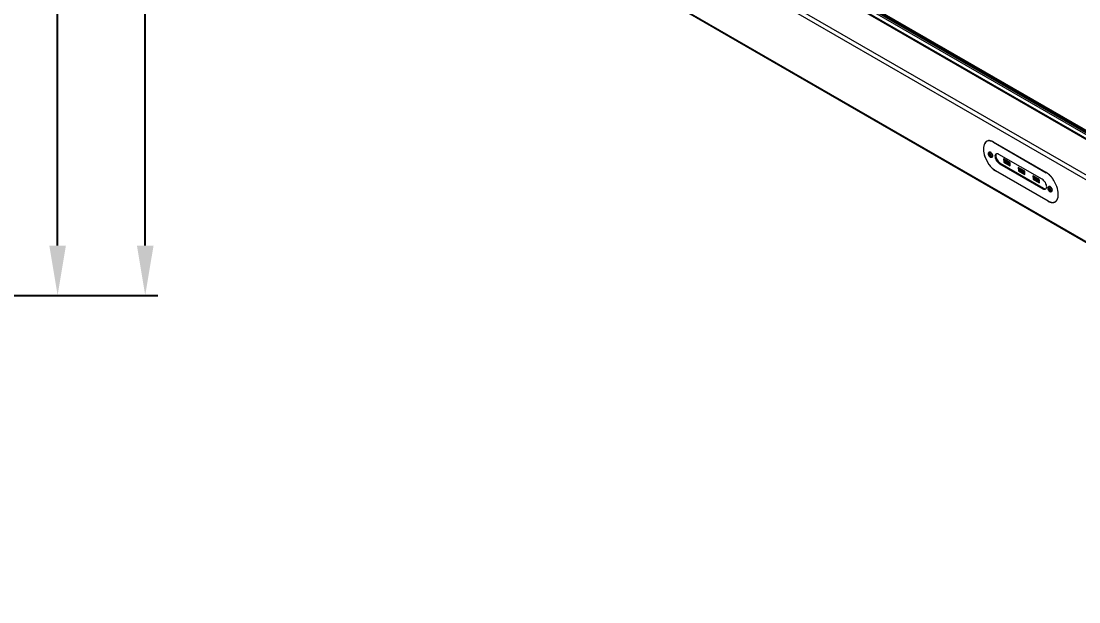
# Model space of a CAD drawing. Header units: millimetres. Extents: x 117 to 4973, y 109 to 3302.
# Drawn here: x 3323 to 4173, y 1090 to 1558 of the extents above; entities that cross this region are included whole.
import ezdxf

# ---------------------------------------------------------------- set-up
doc = ezdxf.new("R2010")
doc.units = ezdxf.units.MM
doc.layers.add('ZANO_R', color=7, linetype='Continuous', lineweight=0)
doc.layers.add('ZANO_W', color=1, linetype='Continuous', lineweight=0)
doc.styles.get("Standard").update_dxf_attribs({"font": 'ARIALUNI.TTF'})
doc.dimstyles.new('pl i ang', dxfattribs={"dimtxt": 50, "dimasz": 50, "dimexe": 1.25, "dimexo": 0.625, "dimgap": 10, "dimtad": 1, "dimtoh": 1, "dimtxsty": 'Standard', "dimcen": 2.5, "dimclrd": 1, "dimclre": 1, "dimclrt": 1, "dimadec": 0, "dimazin": 0, "dimtfac": 1, "dimtmove": 0, "dimatfit": 3, "dimfxl": 1, "dimarcsym": 1})

# ---------------------------------------------------------------- blocks, each defined once
blk = doc.blocks.new('*D373')
at = {"layer": 'ZANO_W', "color": 1, "lineweight": -2}
for p, q in [((3105.36, 1907.72), (3362.06, 1907.72)), ((3352.06, 1377.04), (3352.06, 1867.72)), ((3105.36, 1337.04), (3362.06, 1337.04))]:
    blk.add_line(p, q, dxfattribs=at)
at = {"layer": 'ZANO_W', "color": 1}
for points in [[(3358.72, 1867.72), (3345.39, 1867.72), (3352.06, 1907.72)], [(3345.39, 1377.04), (3358.72, 1377.04), (3352.06, 1337.04)]]:
    blk.add_solid(points, dxfattribs=at)
at = {"layer": 'ZANO_W', "color": 1, "insert": (3321.62, 1622.38), "char_height": 40, "attachment_point": 5, "rotation": 90}
blk.add_mtext('571', dxfattribs=at)
blk = doc.blocks.new('*D375')
at = {"layer": 'ZANO_W', "color": 1, "lineweight": -2}
for p, q in [((3225.91, 1960.62), (3432.55, 1960.62)), ((3422.55, 1377.04), (3422.55, 1920.62)), ((3105.36, 1337.04), (3432.55, 1337.04))]:
    blk.add_line(p, q, dxfattribs=at)
at = {"layer": 'ZANO_W', "color": 1}
for points in [[(3429.22, 1920.62), (3415.88, 1920.62), (3422.55, 1960.62)], [(3415.88, 1377.04), (3429.22, 1377.04), (3422.55, 1337.04)]]:
    blk.add_solid(points, dxfattribs=at)
at = {"layer": 'ZANO_W', "color": 1, "insert": (3392.11, 1648.83), "char_height": 40, "attachment_point": 5, "rotation": 90}
blk.add_mtext('624', dxfattribs=at)

msp = doc.modelspace()

# ---------------------------------------------------------------- linework, layer by layer
at = {"layer": 'ZANO_R'}
for p, q in [((4655.84, 1187.19), (3646.8, 1769.69)), ((4656.97, 1187.3), (3647.93, 1769.81)), ((3655.99, 1768.54), (4654.77, 1191.96)), ((3657.19, 1769.23), (4655.97, 1192.65)), ((4653.57, 1194.03), (3658.39, 1768.54)), ((3660.78, 1767.62), (4651.97, 1195.42)), ((4653.06, 1195.42), (3661.98, 1767.55)), ((3662.54, 1768.15), (4653.4, 1196.14)), ((4629.62, 1170.06), (3620.58, 1752.57)), ((3622.17, 1755.48), (4631.21, 1172.97)), ((3577.94, 1727.38), (4679.63, 1091.39)), ((3578.4, 1726.49), (4680.09, 1090.49)), ((4147.22, 1435.93), (4104.83, 1460.41)), ((4104.85, 1460.23), (4147.24, 1435.75)), ((4101.34, 1450.46), (4101.13, 1450.32)), ((4101.31, 1452.16), (4101.17, 1452.07)), ((4101.18, 1449.92), (4101.87, 1450.38)), ((4102.09, 1450.03), (4101.33, 1449.53)), ((4101.52, 1450.44), (4101.75, 1450.59)), ((4101.7, 1450.63), (4101.57, 1450.54)), ((4102.45, 1449.66), (4101.67, 1449.14)), ((4102.35, 1449.28), (4102.02, 1449.06)), ((4102.46, 1449.1), (4102.28, 1448.98)), ((4102.44, 1449.64), (4102.36, 1449.58)), ((4102.44, 1449.63), (4102.38, 1449.59)), ((4103.68, 1448.31), (4103.82, 1448.4)), ((4143.94, 1430.43), (4109.2, 1450.49)), ((4118.14, 1443.78), (4112.98, 1446.76)), ((4112.98, 1446.76), (4113.17, 1444.11)), ((4113.63, 1446.38), (4113.76, 1444.5)), ((4100.36, 1443.72), (4100.29, 1443.67)), ((4109.74, 1442.94), (4110.33, 1443.34)), ((4109.74, 1442.94), (4144.48, 1422.88)), ((4110.33, 1443.34), (4145.08, 1423.28)), ((4113.17, 1444.11), (4113.76, 1444.5)), ((4113.17, 1444.11), (4118.33, 1441.13)), ((4113.76, 1444.5), (4118.27, 1441.9)), ((4113.83, 1444.89), (4113.82, 1445.02)), ((4114.05, 1445.04), (4113.83, 1444.89)), ((4113.83, 1444.47), (4113.97, 1444.56)), ((4113.96, 1446.19), (4114.03, 1445.08)), ((4113.96, 1444.69), (4114.12, 1444.8)), ((4114.19, 1444.56), (4113.96, 1444.69)), ((4113.97, 1444.56), (4114.14, 1444.46)), ((4114.06, 1445.09), (4114.16, 1445.02)), ((4114.11, 1444.32), (4116.36, 1443.02)), ((4114.11, 1444.3), (4114.11, 1444.32)), ((4114.16, 1445.02), (4114.17, 1444.94)), ((4114.17, 1444.94), (4115.02, 1445.51)), ((4115.1, 1445.46), (4114.21, 1444.87)), ((4114.29, 1444.82), (4114.21, 1444.87)), ((4114.29, 1444.82), (4114.3, 1444.69)), ((4116.55, 1443.37), (4114.29, 1444.67)), ((4114.46, 1445.77), (4114.58, 1445.7)), ((4114.66, 1445.76), (4114.58, 1445.7)), ((4114.67, 1445.71), (4114.66, 1445.78)), ((4118.14, 1443.7), (4114.67, 1445.71)), ((4115.64, 1444.75), (4115.19, 1444.43)), ((4115.19, 1444.43), (4116.03, 1443.95)), ((4115.73, 1445.1), (4115.22, 1444.71)), ((4115.22, 1444.71), (4115.22, 1444.59)), ((4115.23, 1444.33), (4115.79, 1444.01)), ((4115.62, 1444.43), (4115.43, 1444.29)), ((4115.84, 1445.03), (4115.58, 1444.66)), ((4115.58, 1444.48), (4115.65, 1444.4)), ((4116.04, 1444.2), (4115.6, 1444.46)), ((4115.67, 1444.39), (4115.6, 1444.46)), ((4116.11, 1444.13), (4115.67, 1444.39)), ((4116.04, 1444.2), (4116.11, 1444.13)), ((4116.52, 1444.64), (4116.26, 1444.27)), ((4116.26, 1444.27), (4116.33, 1444.2)), ((4116.33, 1444.2), (4116.6, 1444.59)), ((4116.36, 1443.02), (4116.36, 1443)), ((4116.37, 1443), (4116.37, 1443.01)), ((4116.37, 1443.01), (4118.27, 1441.92)), ((4116.41, 1444.03), (4116.98, 1444.37)), ((4116.55, 1443.37), (4117.21, 1443.81)), ((4117.2, 1443.81), (4116.55, 1443.37)), ((4118.24, 1442.4), (4116.55, 1443.37)), ((4116.86, 1444.3), (4117.04, 1444.41)), ((4116.9, 1444.32), (4116.98, 1444.38)), ((4117.21, 1443.68), (4117.2, 1443.81)), ((4117.34, 1443.81), (4117.32, 1443.82)), ((4117.32, 1443.81), (4117.33, 1443.8)), ((4117.33, 1443.8), (4117.45, 1443.67)), ((4117.46, 1443.67), (4117.34, 1443.81)), ((4117.34, 1443.81), (4117.34, 1443.8)), ((4117.45, 1443.67), (4117.47, 1443.66)), ((4117.47, 1443.66), (4117.46, 1443.67)), ((4117.87, 1443.86), (4117.58, 1443.67)), ((4118.03, 1443.36), (4117.58, 1443.05)), ((4117.58, 1443.05), (4118.22, 1442.68)), ((4117.59, 1443.66), (4117.88, 1443.86)), ((4118.13, 1443.71), (4117.61, 1443.33)), ((4117.61, 1443.33), (4117.62, 1443.2)), ((4117.63, 1442.94), (4118.18, 1442.63)), ((4118.02, 1443.05), (4117.83, 1442.9)), ((4118.16, 1443.54), (4117.97, 1443.28)), ((4117.97, 1443.09), (4118.05, 1443.02)), ((4118.2, 1442.96), (4118, 1443.07)), ((4118.07, 1443), (4118, 1443.07)), ((4118.2, 1442.93), (4118.07, 1443)), ((4118.33, 1441.13), (4118.14, 1443.78)), ((4129.92, 1436.98), (4124.76, 1439.95)), ((4124.76, 1439.95), (4124.95, 1437.3)), ((4125.41, 1439.58), (4125.55, 1437.7)), ((4125.83, 1438.23), (4125.61, 1438.09)), ((4125.74, 1439.39), (4125.82, 1438.28)), ((4125.74, 1437.89), (4125.9, 1438)), ((4125.97, 1437.76), (4125.74, 1437.89)), ((4125.84, 1438.28), (4125.94, 1438.22)), ((4125.94, 1438.22), (4125.95, 1438.13)), ((4125.95, 1438.13), (4126.8, 1438.7)), ((4126.88, 1438.66), (4125.99, 1438.07)), ((4126.07, 1438.02), (4125.99, 1438.07)), ((4126.07, 1438.02), (4126.08, 1437.89)), ((4128.33, 1436.57), (4126.07, 1437.87)), ((4126.24, 1438.97), (4126.36, 1438.9)), ((4126.44, 1438.96), (4126.36, 1438.9)), ((4126.45, 1438.91), (4126.44, 1438.98)), ((4129.93, 1436.9), (4126.45, 1438.91)), ((4127.42, 1437.95), (4126.97, 1437.63)), ((4127.51, 1438.29), (4127, 1437.91)), ((4127, 1437.91), (4127.01, 1437.78)), ((4127.62, 1438.23), (4127.36, 1437.86)), ((4128.3, 1437.84), (4128.04, 1437.47)), ((4128.11, 1437.4), (4128.38, 1437.79)), ((4106.46, 1437.44), (4148.85, 1412.97)), ((4106.61, 1437.35), (4106.48, 1437.26)), ((4148.87, 1412.79), (4106.48, 1437.26)), ((4124.95, 1437.3), (4125.55, 1437.7)), ((4124.95, 1437.3), (4130.11, 1434.33)), ((4125.55, 1437.7), (4130.05, 1435.1)), ((4125.61, 1437.66), (4125.75, 1437.76)), ((4125.75, 1437.76), (4125.92, 1437.66)), ((4125.89, 1437.52), (4128.14, 1436.22)), ((4125.89, 1437.5), (4125.89, 1437.52)), ((4126.97, 1437.63), (4127.81, 1437.15)), ((4127.01, 1437.53), (4127.57, 1437.21)), ((4127.4, 1437.63), (4127.22, 1437.49)), ((4127.36, 1437.68), (4127.43, 1437.6)), ((4127.82, 1437.4), (4127.38, 1437.66)), ((4127.45, 1437.59), (4127.38, 1437.66)), ((4127.89, 1437.33), (4127.45, 1437.59)), ((4127.82, 1437.4), (4127.89, 1437.33)), ((4128.04, 1437.47), (4128.11, 1437.4)), ((4128.14, 1436.22), (4128.14, 1436.2)), ((4128.15, 1436.2), (4128.15, 1436.21)), ((4128.15, 1436.21), (4130.05, 1435.12)), ((4128.19, 1437.22), (4128.76, 1437.57)), ((4128.33, 1436.57), (4129, 1437.01)), ((4128.98, 1437.01), (4128.33, 1436.57)), ((4130.02, 1435.59), (4128.33, 1436.57)), ((4128.64, 1437.5), (4128.76, 1437.57)), ((4128.68, 1437.52), (4128.76, 1437.58)), ((4128.99, 1436.88), (4128.98, 1437.01)), ((4129.12, 1437.01), (4129.1, 1437.02)), ((4129.1, 1437.01), (4129.11, 1437)), ((4129.11, 1437), (4129.23, 1436.87)), ((4129.24, 1436.87), (4129.12, 1437.01)), ((4129.12, 1437.01), (4129.12, 1437)), ((4129.23, 1436.87), (4129.25, 1436.86)), ((4129.25, 1436.86), (4129.24, 1436.87)), ((4129.65, 1437.06), (4129.36, 1436.87)), ((4129.81, 1436.56), (4129.36, 1436.25)), ((4129.36, 1436.25), (4130, 1435.88)), ((4129.37, 1436.86), (4129.66, 1437.06)), ((4129.91, 1436.91), (4129.39, 1436.53)), ((4129.39, 1436.53), (4129.4, 1436.4)), ((4129.41, 1436.14), (4129.96, 1435.82)), ((4129.8, 1436.25), (4129.61, 1436.1)), ((4129.94, 1436.74), (4129.75, 1436.48)), ((4129.75, 1436.29), (4129.83, 1436.22)), ((4129.98, 1436.16), (4129.78, 1436.27)), ((4129.85, 1436.2), (4129.78, 1436.27)), ((4129.98, 1436.13), (4129.85, 1436.2)), ((4130.11, 1434.33), (4129.92, 1436.98)), ((4141.7, 1430.17), (4136.54, 1433.15)), ((4136.54, 1433.15), (4136.73, 1430.5)), ((4136.73, 1430.5), (4137.33, 1430.9)), ((4136.73, 1430.5), (4141.89, 1427.52)), ((4137.19, 1432.78), (4137.33, 1430.9)), ((4137.33, 1430.9), (4141.83, 1428.3)), ((4137.39, 1430.86), (4137.53, 1430.96)), ((4137.61, 1431.43), (4137.4, 1431.29)), ((4137.52, 1432.59), (4137.6, 1431.47)), ((4137.52, 1431.09), (4137.68, 1431.2)), ((4137.75, 1430.96), (4137.52, 1431.09)), ((4137.53, 1430.96), (4137.7, 1430.86)), ((4137.61, 1431.48), (4137.61, 1431.4)), ((4137.62, 1431.48), (4137.72, 1431.42)), ((4137.67, 1430.72), (4139.92, 1429.42)), ((4137.67, 1430.7), (4137.67, 1430.72)), ((4137.72, 1431.42), (4137.73, 1431.33)), ((4137.73, 1431.33), (4138.58, 1431.9)), ((4138.66, 1431.86), (4137.77, 1431.27)), ((4137.85, 1431.22), (4137.77, 1431.27)), ((4137.85, 1431.22), (4137.86, 1431.09)), ((4140.11, 1429.77), (4137.85, 1431.07)), ((4138.02, 1432.17), (4138.14, 1432.1)), ((4138.22, 1432.16), (4138.14, 1432.1)), ((4138.23, 1432.11), (4138.22, 1432.18)), ((4141.71, 1430.1), (4138.23, 1432.11)), ((4139.2, 1431.15), (4138.75, 1430.83)), ((4138.75, 1430.83), (4139.59, 1430.34)), ((4139.29, 1431.49), (4138.78, 1431.11)), ((4138.78, 1431.11), (4138.79, 1430.98)), ((4138.8, 1430.73), (4139.35, 1430.41)), ((4139.17, 1430.82), (4139, 1430.69)), ((4139.4, 1431.43), (4139.14, 1431.06)), ((4139.14, 1430.88), (4139.21, 1430.8)), ((4139.6, 1430.6), (4139.16, 1430.85)), ((4139.23, 1430.78), (4139.16, 1430.85)), ((4139.67, 1430.53), (4139.23, 1430.78)), ((4139.6, 1430.6), (4139.67, 1430.53)), ((4140.08, 1431.04), (4139.82, 1430.67)), ((4139.82, 1430.67), (4139.89, 1430.6)), ((4139.89, 1430.6), (4140.16, 1430.99)), ((4139.92, 1429.42), (4139.92, 1429.4)), ((4139.93, 1429.4), (4139.93, 1429.41)), ((4139.93, 1429.41), (4141.83, 1428.31)), ((4139.97, 1430.42), (4140.55, 1430.77)), ((4140.11, 1429.77), (4140.78, 1430.21)), ((4140.76, 1430.21), (4140.11, 1429.77)), ((4141.8, 1428.79), (4140.11, 1429.77)), ((4140.46, 1430.72), (4140.54, 1430.77)), ((4140.77, 1430.08), (4140.76, 1430.21)), ((4140.9, 1430.2), (4140.88, 1430.22)), ((4140.88, 1430.21), (4140.89, 1430.2)), ((4140.89, 1430.2), (4141.01, 1430.07)), ((4141.02, 1430.07), (4140.9, 1430.2)), ((4140.9, 1430.2), (4140.9, 1430.2)), ((4141.01, 1430.07), (4141.03, 1430.06)), ((4141.04, 1430.06), (4141.02, 1430.07)), ((4141.43, 1430.26), (4141.14, 1430.07)), ((4141.15, 1430.06), (4141.44, 1430.26)), ((4141.59, 1429.76), (4141.15, 1429.44)), ((4141.15, 1429.44), (4141.78, 1429.08)), ((4141.69, 1430.11), (4141.17, 1429.73)), ((4141.17, 1429.73), (4141.18, 1429.6)), ((4141.19, 1429.34), (4141.74, 1429.02)), ((4141.6, 1429.46), (4141.39, 1429.3)), ((4141.53, 1429.49), (4141.61, 1429.42)), ((4141.72, 1429.94), (4141.54, 1429.68)), ((4141.76, 1429.36), (4141.56, 1429.47)), ((4141.63, 1429.4), (4141.56, 1429.47)), ((4141.76, 1429.33), (4141.63, 1429.4)), ((4141.89, 1427.52), (4141.7, 1430.17)), ((4144.48, 1422.88), (4145.08, 1423.28)), ((4149.26, 1422.79), (4149.05, 1422.65)), ((4149.23, 1424.5), (4149.09, 1424.4)), ((4149.1, 1422.25), (4149.79, 1422.72)), ((4150.01, 1422.37), (4149.25, 1421.86)), ((4149.44, 1422.77), (4149.67, 1422.93)), ((4149.62, 1422.96), (4149.49, 1422.88)), ((4150.37, 1421.99), (4149.59, 1421.47)), ((4150.27, 1421.62), (4149.95, 1421.4)), ((4150.39, 1421.44), (4150.2, 1421.31)), ((4150.36, 1421.97), (4150.28, 1421.92)), ((4150.36, 1421.97), (4150.3, 1421.93)), ((4149.01, 1412.88), (4148.87, 1412.79)), ((4151.6, 1420.65), (4151.74, 1420.74)), ((4154.5, 1412.41), (4155.1, 1412.81)), ((4154.61, 1412.48), (4155.21, 1412.88)), ((4155.1, 1412.81), (4155.39, 1413)), ((4155.1, 1412.81), (4155.21, 1412.88)), ((4155.21, 1412.88), (4155.46, 1413.08)), ((4155.21, 1412.88), (4155.46, 1413.08)), ((4155.21, 1412.88), (4155.4, 1413.01))]:
    msp.add_line(p, q, dxfattribs=at)
at = {"layer": 'ZANO_R', "flags": 128}
for points in [[(4099.07, 1460.89), (4098.34, 1460.23), (4097.74, 1459.41), (4097.27, 1458.44), (4096.94, 1457.34), (4096.76, 1456.1), (4096.71, 1454.77), (4096.81, 1453.33), (4097.06, 1451.83), (4097.45, 1450.26), (4097.97, 1448.67), (4098.62, 1447.05), (4099.39, 1445.44), (4100.28, 1443.85)], [(4099.09, 1460.71), (4098.36, 1460.05), (4097.76, 1459.23), (4097.29, 1458.26), (4096.96, 1457.16), (4096.77, 1455.93), (4096.73, 1454.59), (4096.83, 1453.15), (4097.08, 1451.65), (4097.46, 1450.08), (4097.99, 1448.49), (4098.64, 1446.87), (4099.41, 1445.26), (4100.29, 1443.67)], [(4104.83, 1460.41), (4103.99, 1460.84), (4103.17, 1461.18), (4102.37, 1461.4), (4101.61, 1461.52), (4100.89, 1461.53), (4100.22, 1461.42), (4099.61, 1461.21), (4099.07, 1460.89)], [(4104.85, 1460.23), (4104.01, 1460.66), (4103.19, 1461), (4102.39, 1461.22), (4101.63, 1461.34), (4100.91, 1461.35), (4100.24, 1461.24), (4099.63, 1461.03), (4099.09, 1460.71)], [(4100.69, 1450.47), (4100.8, 1449.96), (4101.06, 1449.44), (4101.42, 1448.96), (4101.83, 1448.59), (4102.25, 1448.39), (4102.62, 1448.38), (4102.88, 1448.56), (4103, 1448.91), (4102.97, 1449.38), (4102.78, 1449.91), (4102.47, 1450.42), (4102.08, 1450.85), (4101.65, 1451.14), (4101.25, 1451.24), (4100.93, 1451.16), (4100.74, 1450.89), (4100.69, 1450.47)], [(4100.91, 1450.25), (4101, 1449.85), (4101.21, 1449.43), (4101.5, 1449.06), (4101.84, 1448.8), (4102.16, 1448.68), (4102.43, 1448.73), (4102.59, 1448.93), (4102.63, 1449.25), (4102.54, 1449.66), (4102.33, 1450.07), (4102.04, 1450.44), (4101.7, 1450.7), (4101.38, 1450.82), (4101.11, 1450.77), (4100.95, 1450.57), (4100.91, 1450.25)], [(4101.26, 1450.52), (4101.2, 1450.58), (4101.14, 1450.61), (4101.09, 1450.61), (4101.06, 1450.58), (4101.04, 1450.53), (4101.05, 1450.46), (4101.08, 1450.39), (4101.13, 1450.32)], [(4101.16, 1449.91), (4101.11, 1449.89), (4101.09, 1449.85), (4101.09, 1449.78), (4101.12, 1449.71), (4101.16, 1449.64), (4101.22, 1449.58), (4101.28, 1449.54), (4101.33, 1449.53)], [(4101.13, 1450.32), (4101.17, 1450.25), (4101.2, 1450.19), (4101.22, 1450.12), (4101.23, 1450.06), (4101.23, 1450.01), (4101.22, 1449.96), (4101.19, 1449.93), (4101.16, 1449.91)], [(4103.68, 1448.31), (4103.68, 1448.31), (4103.92, 1448.59), (4104.02, 1449.01), (4103.99, 1449.54), (4103.81, 1450.12), (4103.51, 1450.71), (4103.12, 1451.26), (4102.66, 1451.71), (4102.18, 1452.02), (4101.73, 1452.17), (4101.33, 1452.14), (4101.17, 1452.07)], [(4101.57, 1450.54), (4101.56, 1450.49), (4101.53, 1450.46), (4101.5, 1450.43), (4101.46, 1450.42), (4101.42, 1450.43), (4101.37, 1450.45), (4101.31, 1450.48), (4101.26, 1450.52)], [(4103.82, 1448.4), (4103.82, 1448.4), (4104.06, 1448.69), (4104.16, 1449.11), (4104.13, 1449.63), (4103.95, 1450.22), (4103.65, 1450.81), (4103.26, 1451.35), (4102.8, 1451.8), (4102.32, 1452.11), (4101.87, 1452.26), (4101.47, 1452.24), (4101.31, 1452.16)], [(4101.87, 1450.37), (4101.86, 1450.44), (4101.82, 1450.51), (4101.77, 1450.58), (4101.71, 1450.62), (4101.65, 1450.64), (4101.6, 1450.64), (4101.57, 1450.6), (4101.57, 1450.54)], [(4101.67, 1449.14), (4101.68, 1449.06), (4101.72, 1448.99), (4101.77, 1448.92), (4101.83, 1448.88), (4101.89, 1448.86), (4101.94, 1448.87), (4101.97, 1448.9), (4101.97, 1448.96)], [(4101.97, 1448.96), (4101.98, 1449.01), (4102, 1449.04), (4102.04, 1449.07), (4102.08, 1449.08), (4102.12, 1449.07), (4102.17, 1449.06), (4102.23, 1449.02), (4102.28, 1448.98)], [(4102.38, 1449.59), (4102.42, 1449.61), (4102.45, 1449.66), (4102.45, 1449.72), (4102.42, 1449.79), (4102.38, 1449.86), (4102.32, 1449.92), (4102.26, 1449.96), (4102.21, 1449.97)], [(4102.28, 1448.98), (4102.34, 1448.92), (4102.4, 1448.89), (4102.45, 1448.89), (4102.48, 1448.92), (4102.5, 1448.97), (4102.49, 1449.04), (4102.46, 1449.11), (4102.41, 1449.18)], [(4102.41, 1449.18), (4102.37, 1449.25), (4102.34, 1449.31), (4102.32, 1449.38), (4102.31, 1449.44), (4102.31, 1449.49), (4102.32, 1449.54), (4102.35, 1449.57), (4102.38, 1449.59)], [(4109.2, 1450.49), (4108.5, 1450.82), (4107.84, 1450.97), (4107.25, 1450.93), (4106.75, 1450.71), (4106.38, 1450.31), (4106.14, 1449.76), (4106.05, 1449.07), (4106.1, 1448.28), (4106.3, 1447.42), (4106.65, 1446.53), (4107.11, 1445.65), (4107.68, 1444.82), (4108.32, 1444.07), (4109.02, 1443.43), (4109.74, 1442.94)], [(4107.11, 1450.89), (4106.98, 1450.71), (4106.74, 1450.15), (4106.64, 1449.47), (4106.7, 1448.68), (4106.9, 1447.82), (4107.24, 1446.93), (4107.71, 1446.05), (4108.28, 1445.22), (4108.92, 1444.47), (4109.62, 1443.83), (4110.33, 1443.34)], [(4144.48, 1422.88), (4145.18, 1422.55), (4145.85, 1422.41), (4146.44, 1422.44), (4146.93, 1422.67), (4147.3, 1423.06), (4147.54, 1423.62), (4147.64, 1424.3), (4147.58, 1425.09), (4147.38, 1425.95), (4147.04, 1426.84), (4146.57, 1427.72), (4146, 1428.55), (4145.36, 1429.3), (4144.66, 1429.94), (4143.94, 1430.43)], [(4154.61, 1412.48), (4155.34, 1413.14), (4155.94, 1413.96), (4156.41, 1414.93), (4156.74, 1416.04), (4156.93, 1417.27), (4156.97, 1418.61), (4156.87, 1420.04), (4156.62, 1421.54), (4156.24, 1423.11), (4155.71, 1424.71), (4155.06, 1426.32), (4154.29, 1427.93), (4153.41, 1429.52)], [(4154.63, 1412.31), (4155.36, 1412.96), (4155.96, 1413.78), (4156.43, 1414.75), (4156.76, 1415.86), (4156.94, 1417.09), (4156.99, 1418.43), (4156.89, 1419.86), (4156.64, 1421.37), (4156.25, 1422.93), (4155.73, 1424.53), (4155.08, 1426.14), (4154.31, 1427.75), (4153.42, 1429.34)], [(4148.62, 1422.81), (4148.73, 1422.3), (4148.98, 1421.77), (4149.34, 1421.29), (4149.75, 1420.93), (4150.17, 1420.73), (4150.54, 1420.72), (4150.8, 1420.9), (4150.92, 1421.25), (4150.89, 1421.72), (4150.71, 1422.24), (4150.39, 1422.76), (4150, 1423.18), (4149.57, 1423.47), (4149.18, 1423.58), (4148.86, 1423.49), (4148.66, 1423.22), (4148.62, 1422.81)], [(4148.83, 1422.58), (4148.92, 1422.18), (4149.13, 1421.76), (4149.42, 1421.4), (4149.76, 1421.13), (4150.08, 1421.02), (4150.35, 1421.06), (4150.51, 1421.26), (4150.55, 1421.59), (4150.46, 1421.99), (4150.25, 1422.41), (4149.96, 1422.77), (4149.62, 1423.04), (4149.3, 1423.15), (4149.04, 1423.11), (4148.87, 1422.91), (4148.83, 1422.58)], [(4149.18, 1422.86), (4149.12, 1422.91), (4149.06, 1422.94), (4149.01, 1422.94), (4148.98, 1422.92), (4148.96, 1422.86), (4148.97, 1422.8), (4149, 1422.72), (4149.05, 1422.65)], [(4149.08, 1422.24), (4149.04, 1422.22), (4149.01, 1422.18), (4149.02, 1422.12), (4149.04, 1422.04), (4149.08, 1421.97), (4149.14, 1421.91), (4149.2, 1421.87), (4149.25, 1421.86)], [(4149.05, 1422.65), (4149.09, 1422.59), (4149.12, 1422.52), (4149.14, 1422.46), (4149.15, 1422.4), (4149.15, 1422.34), (4149.14, 1422.3), (4149.11, 1422.26), (4149.08, 1422.24)], [(4151.6, 1420.64), (4151.6, 1420.65), (4151.84, 1420.93), (4151.95, 1421.35), (4151.91, 1421.88), (4151.73, 1422.46), (4151.43, 1423.05), (4151.04, 1423.59), (4150.58, 1424.04), (4150.1, 1424.35), (4149.65, 1424.51), (4149.25, 1424.48), (4149.09, 1424.4)], [(4149.49, 1422.88), (4149.48, 1422.83), (4149.46, 1422.79), (4149.43, 1422.77), (4149.39, 1422.76), (4149.34, 1422.76), (4149.29, 1422.78), (4149.23, 1422.81), (4149.18, 1422.86)], [(4151.74, 1420.74), (4151.74, 1420.74), (4151.98, 1421.02), (4152.09, 1421.44), (4152.05, 1421.97), (4151.87, 1422.55), (4151.57, 1423.14), (4151.18, 1423.69), (4150.72, 1424.13), (4150.24, 1424.45), (4149.79, 1424.6), (4149.39, 1424.57), (4149.23, 1424.5)], [(4149.79, 1422.7), (4149.78, 1422.77), (4149.74, 1422.85), (4149.69, 1422.91), (4149.63, 1422.96), (4149.57, 1422.98), (4149.53, 1422.97), (4149.5, 1422.94), (4149.49, 1422.88)], [(4149.59, 1421.47), (4149.6, 1421.4), (4149.64, 1421.33), (4149.69, 1421.26), (4149.75, 1421.21), (4149.81, 1421.19), (4149.86, 1421.2), (4149.89, 1421.24), (4149.89, 1421.29)], [(4149.89, 1421.29), (4149.9, 1421.34), (4149.93, 1421.38), (4149.96, 1421.4), (4150, 1421.41), (4150.04, 1421.41), (4150.1, 1421.39), (4150.15, 1421.36), (4150.2, 1421.31)], [(4150.3, 1421.93), (4150.35, 1421.95), (4150.37, 1421.99), (4150.37, 1422.05), (4150.34, 1422.13), (4150.3, 1422.2), (4150.25, 1422.26), (4150.19, 1422.3), (4150.13, 1422.31)], [(4150.2, 1421.31), (4150.26, 1421.26), (4150.32, 1421.23), (4150.37, 1421.23), (4150.41, 1421.26), (4150.42, 1421.31), (4150.41, 1421.37), (4150.38, 1421.45), (4150.33, 1421.52)], [(4150.33, 1421.52), (4150.29, 1421.58), (4150.26, 1421.65), (4150.24, 1421.71), (4150.23, 1421.77), (4150.23, 1421.83), (4150.25, 1421.87), (4150.27, 1421.91), (4150.3, 1421.93)], [(4148.85, 1412.97), (4149.69, 1412.53), (4150.51, 1412.2), (4151.31, 1411.97), (4152.07, 1411.85), (4152.79, 1411.85), (4153.46, 1411.95), (4154.07, 1412.16), (4154.61, 1412.48)], [(4148.87, 1412.79), (4149.71, 1412.35), (4150.53, 1412.02), (4151.33, 1411.79), (4152.09, 1411.67), (4152.81, 1411.67), (4153.48, 1411.77), (4154.09, 1411.98), (4154.63, 1412.31)]]:
    msp.add_lwpolyline(points, dxfattribs=at)
at = {"layer": 'ZANO_R'}
for centre, radius, start, end in [((4101.16, 1449.04), 0.514, 10.58232, 70.79739), ((4102.38, 1450.46), 0.513, 190.55979, 250.81991), ((4116.14, 1452.96), 18.29, 209.84677, 238.04065), ((4116.16, 1452.78), 18.29, 209.84644, 238.04049), ((4137.54, 1420.42), 18.29, 29.84744, 58.04067), ((4137.56, 1420.24), 18.29, 29.8476, 58.041), ((4146.55, 1425.32), 2.51, 234.16968, 284.21909), ((4149.08, 1421.38), 0.514, 10.58845, 70.79125), ((4150.3, 1422.79), 0.513, 190.55981, 250.81989)]:
    msp.add_arc(centre, radius, start, end, dxfattribs=at)
for points, knots in [([(4101.18, 1452.05), (4101.09, 1451.98), (4100.87, 1451.84), (4100.67, 1451.47), (4100.57, 1451.08), (4100.58, 1450.82), (4100.58, 1450.71)], [0, 0, 0, 0, 0.213255, 0.500901, 0.78679, 1, 1, 1, 1]), ([(4100.58, 1450.71), (4100.59, 1450.59), (4100.63, 1450.29), (4100.8, 1449.8), (4101.12, 1449.24), (4101.53, 1448.75), (4102, 1448.37), (4102.49, 1448.14), (4102.97, 1448.07), (4103.38, 1448.13), (4103.59, 1448.27), (4103.67, 1448.32)], [0, 0, 0, 0, 0.074992, 0.20437, 0.333431, 0.463281, 0.597153, 0.72078, 0.830968, 0.935053, 1, 1, 1, 1]), ([(4103.81, 1448.41), (4103.83, 1448.42), (4103.97, 1448.48), (4104.13, 1448.73), (4104.26, 1449.13), (4104.25, 1449.61), (4104.12, 1450.16), (4103.87, 1450.73), (4103.52, 1451.27), (4103.09, 1451.73), (4102.62, 1452.08), (4102.16, 1452.29), (4101.74, 1452.32), (4101.43, 1452.26), (4101.32, 1452.15), (4101.3, 1452.13)], [0, 0, 0, 0, 0.014836, 0.096401, 0.17749, 0.264621, 0.356411, 0.448291, 0.539782, 0.631462, 0.723886, 0.817922, 0.901548, 0.979816, 1, 1, 1, 1]), ([(4113.64, 1445.06), (4113.66, 1445.05), (4113.72, 1445.02), (4113.84, 1445.01), (4113.95, 1445.03), (4114.01, 1445.06), (4114.03, 1445.08)], [0, 0, 0, 0, 0.2500491, 0.5000585, 0.749987, 1, 1, 1, 1]), ([(4113.97, 1444.56), (4113.94, 1444.58), (4113.88, 1444.62), (4113.79, 1444.73), (4113.76, 1444.81), (4113.74, 1444.85)], [0, 0, 0, 0, 0.335435, 0.670937, 1, 1, 1, 1]), ([(4113.96, 1444.69), (4113.95, 1444.7), (4113.91, 1444.72), (4113.87, 1444.78), (4113.84, 1444.84), (4113.84, 1444.87), (4113.83, 1444.89)], [0, 0, 0, 0, 0.250003, 0.499935, 0.750029, 1, 1, 1, 1]), ([(4114.03, 1445.08), (4114.05, 1445.08), (4114.08, 1445.1), (4114.12, 1445.1), (4114.15, 1445.07), (4114.16, 1445.04), (4114.16, 1445.02)], [0, 0, 0, 0, 0.250229, 0.500083, 0.750063, 1, 1, 1, 1]), ([(4114.22, 1444.74), (4114.2, 1444.75), (4114.16, 1444.78), (4114.1, 1444.85), (4114.06, 1444.93), (4114.05, 1444.98), (4114.05, 1445)], [0, 0, 0, 0, 0.250117, 0.499986, 0.750043, 1, 1, 1, 1]), ([(4114.29, 1444.67), (4114.27, 1444.65), (4114.22, 1444.61), (4114.15, 1444.52), (4114.11, 1444.41), (4114.11, 1444.35), (4114.11, 1444.32)], [0, 0, 0, 0, 0.250099, 0.500155, 0.750024, 1, 1, 1, 1]), ([(4114.17, 1444.94), (4114.17, 1444.93), (4114.17, 1444.92), (4114.18, 1444.9), (4114.2, 1444.88), (4114.21, 1444.87), (4114.21, 1444.87)], [0, 0, 0, 0, 0.249904, 0.499778, 0.750118, 1, 1, 1, 1]), ([(4114.29, 1444.82), (4114.31, 1444.81), (4114.33, 1444.79), (4114.35, 1444.75), (4114.33, 1444.71), (4114.31, 1444.68), (4114.29, 1444.67)], [0, 0, 0, 0, 0.249933, 0.50006, 0.749996, 1, 1, 1, 1]), ([(4114.47, 1445.74), (4114.47, 1445.75), (4114.47, 1445.78), (4114.49, 1445.83), (4114.51, 1445.88), (4114.54, 1445.9), (4114.55, 1445.91)], [0, 0, 0, 0, 0.2501115, 0.499849, 0.7496271, 1, 1, 1, 1]), ([(4114.58, 1445.7), (4114.58, 1445.7), (4114.56, 1445.69), (4114.54, 1445.68), (4114.52, 1445.68), (4114.5, 1445.68), (4114.49, 1445.69), (4114.48, 1445.7), (4114.47, 1445.72), (4114.47, 1445.73), (4114.47, 1445.74)], [0, 0, 0, 0, 0.1252934, 0.2501281, 0.3750249, 0.5003574, 0.6250688, 0.7499643, 0.8751559, 1, 1, 1, 1]), ([(4115.22, 1444.71), (4115.18, 1444.68), (4115.12, 1444.62), (4115.09, 1444.51), (4115.13, 1444.41), (4115.2, 1444.35), (4115.23, 1444.33)], [0, 0, 0, 0, 0.249836, 0.49998, 0.749969, 1, 1, 1, 1]), ([(4115.23, 1444.58), (4115.19, 1444.55), (4115.14, 1444.51), (4115.13, 1444.46), (4115.13, 1444.44)], [0, 0, 0, 0, 0.7089791, 1, 1, 1, 1]), ([(4115.6, 1444.46), (4115.59, 1444.47), (4115.56, 1444.49), (4115.54, 1444.54), (4115.55, 1444.61), (4115.57, 1444.64), (4115.58, 1444.66)], [0, 0, 0, 0, 0.250014, 0.500142, 0.749962, 1, 1, 1, 1]), ([(4115.79, 1444.01), (4115.83, 1443.99), (4115.92, 1443.95), (4116.09, 1443.93), (4116.27, 1443.96), (4116.36, 1444), (4116.41, 1444.03)], [0, 0, 0, 0, 0.250125, 0.500026, 0.750168, 1, 1, 1, 1]), ([(4116.26, 1444.27), (4116.24, 1444.25), (4116.21, 1444.22), (4116.15, 1444.19), (4116.09, 1444.18), (4116.06, 1444.2), (4116.04, 1444.2)], [0, 0, 0, 0, 0.250038, 0.499858, 0.749986, 1, 1, 1, 1]), ([(4116.33, 1444.2), (4116.31, 1444.18), (4116.28, 1444.15), (4116.23, 1444.12), (4116.16, 1444.11), (4116.13, 1444.13), (4116.11, 1444.13)], [0, 0, 0, 0, 0.249953, 0.500029, 0.750071, 1, 1, 1, 1]), ([(4116.55, 1443.37), (4116.52, 1443.35), (4116.47, 1443.31), (4116.41, 1443.22), (4116.36, 1443.11), (4116.36, 1443.05), (4116.36, 1443.02)], [0, 0, 0, 0, 0.250099, 0.500155, 0.750024, 1, 1, 1, 1]), ([(4116.55, 1443.37), (4116.53, 1443.35), (4116.48, 1443.31), (4116.41, 1443.21), (4116.37, 1443.11), (4116.37, 1443.05), (4116.37, 1443.01)], [0, 0, 0, 0, 0.250099, 0.500155, 0.750024, 1, 1, 1, 1]), ([(4117.32, 1443.82), (4117.31, 1443.82), (4117.3, 1443.83), (4117.26, 1443.83), (4117.23, 1443.83), (4117.21, 1443.82), (4117.2, 1443.81)], [0, 0, 0, 0, 0.2503341, 0.5003276, 0.7500392, 1, 1, 1, 1]), ([(4117.21, 1443.81), (4117.22, 1443.81), (4117.24, 1443.82), (4117.27, 1443.83), (4117.3, 1443.82), (4117.31, 1443.82), (4117.32, 1443.81)], [0, 0, 0, 0, 0.2498665, 0.5006289, 0.7501252, 1, 1, 1, 1]), ([(4117.58, 1443.67), (4117.57, 1443.67), (4117.55, 1443.66), (4117.53, 1443.65), (4117.5, 1443.65), (4117.48, 1443.66), (4117.47, 1443.66)], [0, 0, 0, 0, 0.250043, 0.499963, 0.750214, 1, 1, 1, 1]), ([(4117.47, 1443.66), (4117.47, 1443.66), (4117.49, 1443.65), (4117.53, 1443.65), (4117.56, 1443.65), (4117.58, 1443.66), (4117.59, 1443.66)], [0, 0, 0, 0, 0.2503341, 0.5003276, 0.7500392, 1, 1, 1, 1]), ([(4117.61, 1443.33), (4117.58, 1443.3), (4117.51, 1443.24), (4117.49, 1443.13), (4117.52, 1443.02), (4117.59, 1442.97), (4117.63, 1442.94)], [0, 0, 0, 0, 0.249832, 0.499974, 0.749875, 1, 1, 1, 1]), ([(4117.62, 1443.2), (4117.59, 1443.17), (4117.53, 1443.12), (4117.53, 1443.07), (4117.52, 1443.06)], [0, 0, 0, 0, 0.7089791, 1, 1, 1, 1]), ([(4118, 1443.07), (4117.98, 1443.08), (4117.95, 1443.11), (4117.94, 1443.16), (4117.94, 1443.22), (4117.96, 1443.26), (4117.97, 1443.28)], [0, 0, 0, 0, 0.250014, 0.500142, 0.749962, 1, 1, 1, 1]), ([(4125.42, 1438.26), (4125.45, 1438.24), (4125.5, 1438.22), (4125.62, 1438.21), (4125.73, 1438.23), (4125.79, 1438.26), (4125.82, 1438.28)], [0, 0, 0, 0, 0.2500491, 0.5000585, 0.749987, 1, 1, 1, 1]), ([(4125.75, 1437.76), (4125.72, 1437.78), (4125.66, 1437.82), (4125.57, 1437.93), (4125.54, 1438.01), (4125.52, 1438.05)], [0, 0, 0, 0, 0.335435, 0.670937, 1, 1, 1, 1]), ([(4125.74, 1437.89), (4125.73, 1437.9), (4125.7, 1437.92), (4125.65, 1437.98), (4125.62, 1438.04), (4125.62, 1438.07), (4125.61, 1438.09)], [0, 0, 0, 0, 0.250003, 0.499935, 0.750029, 1, 1, 1, 1]), ([(4125.82, 1438.28), (4125.83, 1438.28), (4125.86, 1438.3), (4125.9, 1438.3), (4125.94, 1438.27), (4125.94, 1438.24), (4125.94, 1438.22)], [0, 0, 0, 0, 0.250229, 0.500083, 0.750063, 1, 1, 1, 1]), ([(4126, 1437.93), (4125.98, 1437.95), (4125.94, 1437.98), (4125.88, 1438.05), (4125.84, 1438.13), (4125.83, 1438.18), (4125.83, 1438.2)], [0, 0, 0, 0, 0.2501, 0.499952, 0.750098, 1, 1, 1, 1]), ([(4126.07, 1437.87), (4126.05, 1437.85), (4126, 1437.81), (4125.93, 1437.71), (4125.89, 1437.61), (4125.89, 1437.55), (4125.89, 1437.52)], [0, 0, 0, 0, 0.250099, 0.500155, 0.750024, 1, 1, 1, 1]), ([(4125.95, 1438.13), (4125.95, 1438.13), (4125.95, 1438.12), (4125.96, 1438.1), (4125.98, 1438.08), (4125.99, 1438.07), (4125.99, 1438.07)], [0, 0, 0, 0, 0.249659, 0.499858, 0.749466, 1, 1, 1, 1]), ([(4126.07, 1438.02), (4126.09, 1438.01), (4126.12, 1437.99), (4126.13, 1437.95), (4126.12, 1437.91), (4126.09, 1437.88), (4126.07, 1437.87)], [0, 0, 0, 0, 0.249933, 0.50006, 0.749996, 1, 1, 1, 1]), ([(4126.25, 1438.94), (4126.25, 1438.95), (4126.25, 1438.98), (4126.27, 1439.03), (4126.3, 1439.08), (4126.32, 1439.1), (4126.33, 1439.11)], [0, 0, 0, 0, 0.2501115, 0.499849, 0.7496271, 1, 1, 1, 1]), ([(4126.36, 1438.9), (4126.36, 1438.9), (4126.34, 1438.89), (4126.32, 1438.88), (4126.3, 1438.88), (4126.28, 1438.88), (4126.27, 1438.89), (4126.26, 1438.9), (4126.25, 1438.92), (4126.25, 1438.93), (4126.25, 1438.94)], [0, 0, 0, 0, 0.1252934, 0.2501281, 0.3750249, 0.5003574, 0.6250688, 0.7499643, 0.8751559, 1, 1, 1, 1]), ([(4127, 1437.91), (4126.96, 1437.88), (4126.9, 1437.82), (4126.87, 1437.71), (4126.91, 1437.61), (4126.98, 1437.55), (4127.01, 1437.53)], [0, 0, 0, 0, 0.249836, 0.49998, 0.749969, 1, 1, 1, 1]), ([(4127.01, 1437.78), (4126.97, 1437.75), (4126.92, 1437.71), (4126.91, 1437.66), (4126.91, 1437.64)], [0, 0, 0, 0, 0.7089791, 1, 1, 1, 1]), ([(4127.38, 1437.66), (4127.37, 1437.67), (4127.34, 1437.69), (4127.32, 1437.74), (4127.33, 1437.81), (4127.35, 1437.84), (4127.36, 1437.86)], [0, 0, 0, 0, 0.250014, 0.500142, 0.749962, 1, 1, 1, 1]), ([(4127.57, 1437.21), (4127.61, 1437.19), (4127.7, 1437.15), (4127.87, 1437.13), (4128.05, 1437.16), (4128.14, 1437.2), (4128.19, 1437.22)], [0, 0, 0, 0, 0.250125, 0.500026, 0.750168, 1, 1, 1, 1]), ([(4128.04, 1437.47), (4128.02, 1437.45), (4127.99, 1437.42), (4127.93, 1437.39), (4127.87, 1437.38), (4127.84, 1437.39), (4127.82, 1437.4)], [0, 0, 0, 0, 0.250038, 0.499858, 0.749986, 1, 1, 1, 1]), ([(4128.11, 1437.4), (4128.09, 1437.38), (4128.07, 1437.35), (4128.01, 1437.32), (4127.94, 1437.31), (4127.91, 1437.32), (4127.89, 1437.33)], [0, 0, 0, 0, 0.249953, 0.500029, 0.750071, 1, 1, 1, 1]), ([(4128.33, 1436.57), (4128.3, 1436.55), (4128.25, 1436.51), (4128.19, 1436.41), (4128.15, 1436.31), (4128.14, 1436.25), (4128.14, 1436.22)], [0, 0, 0, 0, 0.250099, 0.500155, 0.750024, 1, 1, 1, 1]), ([(4128.33, 1436.57), (4128.31, 1436.55), (4128.26, 1436.5), (4128.19, 1436.41), (4128.15, 1436.31), (4128.15, 1436.24), (4128.15, 1436.21)], [0, 0, 0, 0, 0.250099, 0.500155, 0.750024, 1, 1, 1, 1]), ([(4129.1, 1437.02), (4129.09, 1437.02), (4129.08, 1437.03), (4129.04, 1437.03), (4129.01, 1437.02), (4128.99, 1437.02), (4128.98, 1437.01)], [0, 0, 0, 0, 0.2503341, 0.5003276, 0.7500392, 1, 1, 1, 1]), ([(4129, 1437.01), (4129, 1437.01), (4129.02, 1437.02), (4129.05, 1437.03), (4129.08, 1437.02), (4129.09, 1437.02), (4129.1, 1437.01)], [0, 0, 0, 0, 0.2498665, 0.5006289, 0.7501252, 1, 1, 1, 1]), ([(4129.36, 1436.87), (4129.35, 1436.86), (4129.34, 1436.86), (4129.31, 1436.85), (4129.28, 1436.85), (4129.26, 1436.86), (4129.25, 1436.86)], [0, 0, 0, 0, 0.250043, 0.499963, 0.750214, 1, 1, 1, 1]), ([(4129.25, 1436.86), (4129.26, 1436.85), (4129.27, 1436.85), (4129.31, 1436.84), (4129.34, 1436.85), (4129.36, 1436.86), (4129.37, 1436.86)], [0, 0, 0, 0, 0.2503341, 0.5003276, 0.7500392, 1, 1, 1, 1]), ([(4129.39, 1436.53), (4129.36, 1436.5), (4129.29, 1436.44), (4129.27, 1436.33), (4129.3, 1436.22), (4129.37, 1436.17), (4129.41, 1436.14)], [0, 0, 0, 0, 0.249857, 0.500022, 0.749948, 1, 1, 1, 1]), ([(4129.4, 1436.4), (4129.37, 1436.37), (4129.31, 1436.32), (4129.31, 1436.27), (4129.3, 1436.26)], [0, 0, 0, 0, 0.7089791, 1, 1, 1, 1]), ([(4129.78, 1436.27), (4129.76, 1436.28), (4129.74, 1436.31), (4129.72, 1436.36), (4129.72, 1436.42), (4129.74, 1436.46), (4129.75, 1436.48)], [0, 0, 0, 0, 0.2502542, 0.5001606, 0.7499712, 1, 1, 1, 1]), ([(4137.2, 1431.46), (4137.23, 1431.44), (4137.28, 1431.42), (4137.4, 1431.41), (4137.51, 1431.43), (4137.57, 1431.46), (4137.6, 1431.47)], [0, 0, 0, 0, 0.2500491, 0.5000585, 0.749987, 1, 1, 1, 1]), ([(4137.53, 1430.96), (4137.5, 1430.98), (4137.44, 1431.02), (4137.35, 1431.13), (4137.32, 1431.21), (4137.3, 1431.25)], [0, 0, 0, 0, 0.335435, 0.670937, 1, 1, 1, 1]), ([(4137.52, 1431.09), (4137.51, 1431.1), (4137.48, 1431.12), (4137.44, 1431.18), (4137.4, 1431.24), (4137.4, 1431.27), (4137.4, 1431.29)], [0, 0, 0, 0, 0.250003, 0.499935, 0.750029, 1, 1, 1, 1]), ([(4137.6, 1431.47), (4137.61, 1431.48), (4137.64, 1431.5), (4137.69, 1431.5), (4137.72, 1431.47), (4137.72, 1431.44), (4137.72, 1431.42)], [0, 0, 0, 0, 0.250229, 0.500083, 0.750063, 1, 1, 1, 1]), ([(4137.78, 1431.13), (4137.76, 1431.15), (4137.72, 1431.18), (4137.66, 1431.25), (4137.62, 1431.33), (4137.62, 1431.38), (4137.61, 1431.4)], [0, 0, 0, 0, 0.2499596, 0.499858, 0.7500511, 1, 1, 1, 1]), ([(4137.85, 1431.07), (4137.83, 1431.05), (4137.78, 1431.01), (4137.71, 1430.91), (4137.67, 1430.81), (4137.67, 1430.75), (4137.67, 1430.72)], [0, 0, 0, 0, 0.250099, 0.500155, 0.750024, 1, 1, 1, 1]), ([(4137.73, 1431.33), (4137.73, 1431.33), (4137.73, 1431.31), (4137.74, 1431.29), (4137.76, 1431.28), (4137.77, 1431.27), (4137.77, 1431.27)], [0, 0, 0, 0, 0.249846, 0.500233, 0.750028, 1, 1, 1, 1]), ([(4137.85, 1431.22), (4137.87, 1431.21), (4137.9, 1431.19), (4137.91, 1431.15), (4137.9, 1431.11), (4137.87, 1431.08), (4137.85, 1431.07)], [0, 0, 0, 0, 0.249933, 0.50006, 0.749996, 1, 1, 1, 1]), ([(4138.03, 1432.14), (4138.03, 1432.15), (4138.03, 1432.18), (4138.05, 1432.23), (4138.08, 1432.28), (4138.1, 1432.3), (4138.11, 1432.31)], [0, 0, 0, 0, 0.2501115, 0.499849, 0.7496271, 1, 1, 1, 1]), ([(4138.14, 1432.1), (4138.14, 1432.09), (4138.12, 1432.09), (4138.1, 1432.08), (4138.08, 1432.07), (4138.07, 1432.08), (4138.05, 1432.09), (4138.04, 1432.1), (4138.03, 1432.12), (4138.03, 1432.13), (4138.03, 1432.14)], [0, 0, 0, 0, 0.1252934, 0.2501281, 0.3750249, 0.5003574, 0.6250688, 0.7499643, 0.8751559, 1, 1, 1, 1]), ([(4138.78, 1431.11), (4138.74, 1431.08), (4138.68, 1431.02), (4138.65, 1430.91), (4138.69, 1430.8), (4138.76, 1430.75), (4138.8, 1430.73)], [0, 0, 0, 0, 0.249836, 0.49998, 0.749969, 1, 1, 1, 1]), ([(4138.79, 1430.98), (4138.75, 1430.95), (4138.7, 1430.91), (4138.69, 1430.86), (4138.69, 1430.84)], [0, 0, 0, 0, 0.7089791, 1, 1, 1, 1]), ([(4139.16, 1430.85), (4139.15, 1430.87), (4139.12, 1430.89), (4139.1, 1430.94), (4139.11, 1431), (4139.13, 1431.04), (4139.14, 1431.06)], [0, 0, 0, 0, 0.250014, 0.500142, 0.749962, 1, 1, 1, 1]), ([(4139.35, 1430.41), (4139.39, 1430.39), (4139.48, 1430.35), (4139.66, 1430.33), (4139.83, 1430.36), (4139.92, 1430.4), (4139.97, 1430.42)], [0, 0, 0, 0, 0.250125, 0.500026, 0.750168, 1, 1, 1, 1]), ([(4139.82, 1430.67), (4139.8, 1430.65), (4139.78, 1430.62), (4139.72, 1430.59), (4139.65, 1430.58), (4139.62, 1430.59), (4139.6, 1430.6)], [0, 0, 0, 0, 0.250038, 0.499858, 0.749986, 1, 1, 1, 1]), ([(4139.89, 1430.6), (4139.88, 1430.58), (4139.85, 1430.55), (4139.79, 1430.52), (4139.73, 1430.51), (4139.69, 1430.52), (4139.67, 1430.53)], [0, 0, 0, 0, 0.249953, 0.500029, 0.750071, 1, 1, 1, 1]), ([(4140.11, 1429.77), (4140.08, 1429.75), (4140.03, 1429.71), (4139.97, 1429.61), (4139.93, 1429.51), (4139.92, 1429.45), (4139.92, 1429.42)], [0, 0, 0, 0, 0.250099, 0.500155, 0.750024, 1, 1, 1, 1]), ([(4140.11, 1429.77), (4140.09, 1429.75), (4140.04, 1429.7), (4139.98, 1429.61), (4139.93, 1429.51), (4139.93, 1429.44), (4139.93, 1429.41)], [0, 0, 0, 0, 0.250099, 0.500155, 0.750024, 1, 1, 1, 1]), ([(4140.88, 1430.22), (4140.87, 1430.22), (4140.86, 1430.23), (4140.82, 1430.23), (4140.79, 1430.22), (4140.77, 1430.21), (4140.76, 1430.21)], [0, 0, 0, 0, 0.250309, 0.500278, 0.749965, 1, 1, 1, 1]), ([(4140.78, 1430.21), (4140.78, 1430.21), (4140.8, 1430.22), (4140.83, 1430.22), (4140.86, 1430.22), (4140.87, 1430.22), (4140.88, 1430.21)], [0, 0, 0, 0, 0.249845, 0.500586, 0.749571, 1, 1, 1, 1]), ([(4141.03, 1430.06), (4141.04, 1430.05), (4141.05, 1430.05), (4141.09, 1430.04), (4141.12, 1430.05), (4141.14, 1430.06), (4141.15, 1430.06)], [0, 0, 0, 0, 0.2499, 0.500382, 0.749875, 1, 1, 1, 1]), ([(4141.14, 1430.07), (4141.13, 1430.06), (4141.12, 1430.06), (4141.09, 1430.05), (4141.06, 1430.05), (4141.04, 1430.06), (4141.04, 1430.06)], [0, 0, 0, 0, 0.250125, 0.4998, 0.750133, 1, 1, 1, 1]), ([(4141.17, 1429.73), (4141.14, 1429.7), (4141.07, 1429.64), (4141.05, 1429.53), (4141.08, 1429.42), (4141.16, 1429.37), (4141.19, 1429.34)], [0, 0, 0, 0, 0.249857, 0.500022, 0.749948, 1, 1, 1, 1]), ([(4141.18, 1429.6), (4141.15, 1429.57), (4141.1, 1429.52), (4141.09, 1429.47), (4141.08, 1429.46)], [0, 0, 0, 0, 0.7089791, 1, 1, 1, 1]), ([(4141.56, 1429.47), (4141.54, 1429.48), (4141.52, 1429.5), (4141.5, 1429.56), (4141.5, 1429.62), (4141.52, 1429.66), (4141.54, 1429.68)], [0, 0, 0, 0, 0.250044, 0.49999, 0.749981, 1, 1, 1, 1]), ([(4149.1, 1424.38), (4149.01, 1424.32), (4148.79, 1424.17), (4148.59, 1423.8), (4148.49, 1423.41), (4148.5, 1423.15), (4148.5, 1423.04)], [0, 0, 0, 0, 0.213255, 0.500901, 0.78679, 1, 1, 1, 1]), ([(4148.5, 1423.04), (4148.52, 1422.93), (4148.55, 1422.63), (4148.73, 1422.13), (4149.04, 1421.58), (4149.45, 1421.08), (4149.92, 1420.71), (4150.41, 1420.48), (4150.89, 1420.41), (4151.31, 1420.47), (4151.51, 1420.61), (4151.59, 1420.66)], [0, 0, 0, 0, 0.074992, 0.20437, 0.333431, 0.463281, 0.597153, 0.72078, 0.830968, 0.935053, 1, 1, 1, 1]), ([(4151.73, 1420.74), (4151.75, 1420.75), (4151.89, 1420.82), (4152.06, 1421.07), (4152.18, 1421.46), (4152.18, 1421.95), (4152.04, 1422.5), (4151.79, 1423.07), (4151.44, 1423.6), (4151.01, 1424.07), (4150.55, 1424.42), (4150.08, 1424.62), (4149.66, 1424.66), (4149.35, 1424.6), (4149.24, 1424.49), (4149.22, 1424.47)], [0, 0, 0, 0, 0.014836, 0.096401, 0.17749, 0.264621, 0.356412, 0.448292, 0.539782, 0.631471, 0.723895, 0.817922, 0.901548, 0.979816, 1, 1, 1, 1])]:
    msp.add_open_spline(points, degree=3, knots=knots, dxfattribs=at)

# ---------------------------------------------------------------- dimensions: what is measured, and where the dimension line sits
at = {"layer": 'ZANO_W'}
for base, p2, picture, middle in [((3422.55, 1960.62), (3215.91, 1960.62), '*D375', (3392.11, 1648.83)), ((3352.06, 1907.72), (3095.36, 1907.72), '*D373', (3321.62, 1622.38))]:
    dim = msp.add_linear_dim(base=base, p1=(3095.36, 1337.04), p2=p2, angle=90, dimstyle='pl i ang', override={"dimtxt": 40, "dimasz": 40, "dimexe": 10, "dimexo": 10, "dimtoh": 0, "dimdec": 0, "dimtdec": 0, "dimtmove": 1}, dxfattribs=at)
    dim.commit()
    dim.dimension.update_dxf_attribs({"geometry": picture, "text_midpoint": middle})

doc.saveas('drawing.dxf')
